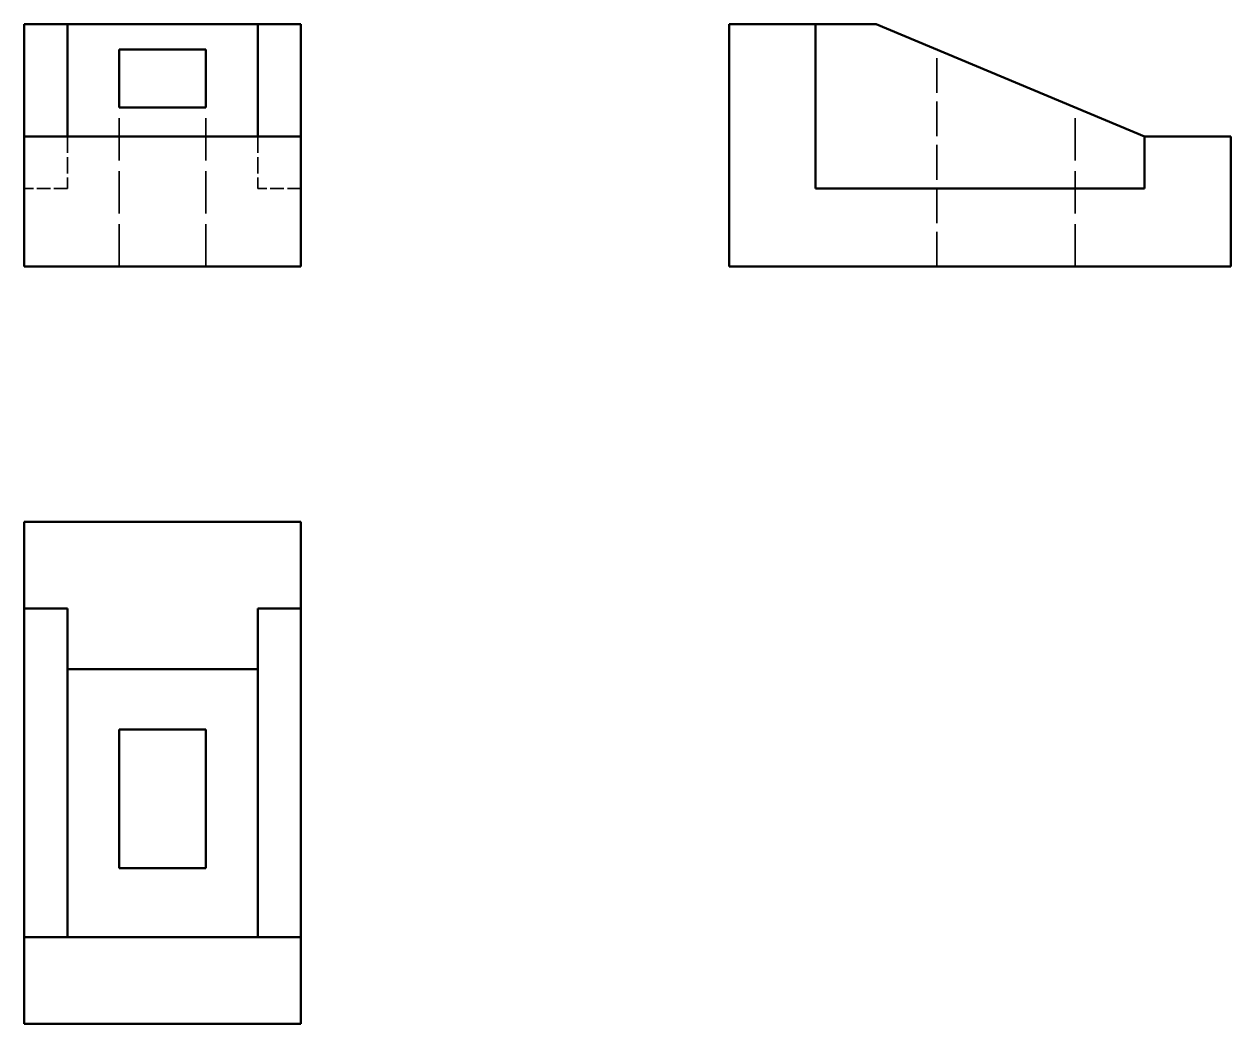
# Model space of a CAD drawing. Header units: millimetres. Extents: x 73 to 212, y 41 to 157.
import ezdxf

# ---------------------------------------------------------------- set-up
doc = ezdxf.new("R2010")
doc.units = ezdxf.units.MM
doc.linetypes.add('DASHED', pattern=[0.2068, 0.1655, -0.0413])
doc.layers.add('Oculto (ISO)', color=7, linetype='DASHED', lineweight=35)
doc.layers.add('Visible (ISO)', color=7, linetype='Continuous', lineweight=50)

msp = doc.modelspace()

# ---------------------------------------------------------------- linework, layer by layer
at = {"layer": 'Oculto (ISO)', "ltscale": 24.240345}
msp.add_line((178.42, 128.85), (178.42, 153.91), dxfattribs=at)
at = {"layer": 'Oculto (ISO)', "ltscale": 29.585491}
for p, q in [((83.92, 128.85), (83.92, 147.2)), ((93.92, 128.85), (93.92, 147.2)), ((194.42, 128.85), (194.42, 147.2))]:
    msp.add_line(p, q, dxfattribs=at)
at = {"layer": 'Oculto (ISO)', "ltscale": 11.422553}
for p, q in [((77.92, 143.85), (77.92, 137.85)), ((99.92, 143.85), (99.92, 137.85))]:
    msp.add_line(p, q, dxfattribs=at)
at = {"layer": 'Oculto (ISO)', "ltscale": 9.518778}
for p, q in [((77.92, 137.85), (72.92, 137.85)), ((104.92, 137.85), (99.92, 137.85))]:
    msp.add_line(p, q, dxfattribs=at)
at = {"layer": 'Visible (ISO)'}
for p, q in [((72.92, 156.85), (77.92, 156.85)), ((72.92, 143.85), (72.92, 156.85)), ((77.92, 156.85), (77.92, 143.85)), ((77.92, 156.85), (99.92, 156.85)), ((99.92, 156.85), (104.92, 156.85)), ((99.92, 143.85), (99.92, 156.85)), ((104.92, 156.85), (104.92, 143.85)), ((164.42, 156.85), (154.42, 156.85)), ((154.42, 156.85), (154.42, 128.85)), ((164.42, 156.85), (171.42, 156.85)), ((164.42, 137.85), (164.42, 156.85)), ((171.42, 156.85), (202.42, 143.85)), ((83.92, 147.2), (83.92, 153.91)), ((83.92, 153.91), (93.92, 153.91)), ((93.92, 153.91), (93.92, 147.2)), ((93.92, 147.2), (83.92, 147.2)), ((72.92, 128.85), (72.92, 143.85)), ((72.92, 143.85), (104.92, 143.85)), ((104.92, 143.85), (104.92, 128.85)), ((202.42, 143.85), (202.42, 137.85)), ((212.42, 143.85), (202.42, 143.85)), ((212.42, 128.85), (212.42, 143.85)), ((202.42, 137.85), (164.42, 137.85)), ((72.92, 128.85), (104.92, 128.85)), ((154.42, 128.85), (212.42, 128.85)), ((72.92, 89.33), (72.92, 99.33)), ((72.92, 99.33), (104.92, 99.33)), ((104.92, 99.33), (104.92, 89.33)), ((72.92, 89.33), (77.92, 89.33)), ((72.92, 51.33), (72.92, 89.33)), ((77.92, 89.33), (77.92, 82.33)), ((99.92, 89.33), (104.92, 89.33)), ((99.92, 82.33), (99.92, 89.33)), ((104.92, 89.33), (104.92, 51.33)), ((77.92, 82.33), (77.92, 51.33)), ((77.92, 82.33), (99.92, 82.33)), ((99.92, 51.33), (99.92, 82.33)), ((83.92, 59.33), (83.92, 75.33)), ((83.92, 75.33), (93.92, 75.33)), ((93.92, 75.33), (93.92, 59.33)), ((93.92, 59.33), (83.92, 59.33)), ((72.92, 51.33), (77.92, 51.33)), ((72.92, 41.33), (72.92, 51.33)), ((77.92, 51.33), (99.92, 51.33)), ((99.92, 51.33), (104.92, 51.33)), ((104.92, 51.33), (104.92, 41.33)), ((72.92, 41.33), (104.92, 41.33))]:
    msp.add_line(p, q, dxfattribs=at)

doc.saveas('drawing.dxf')
